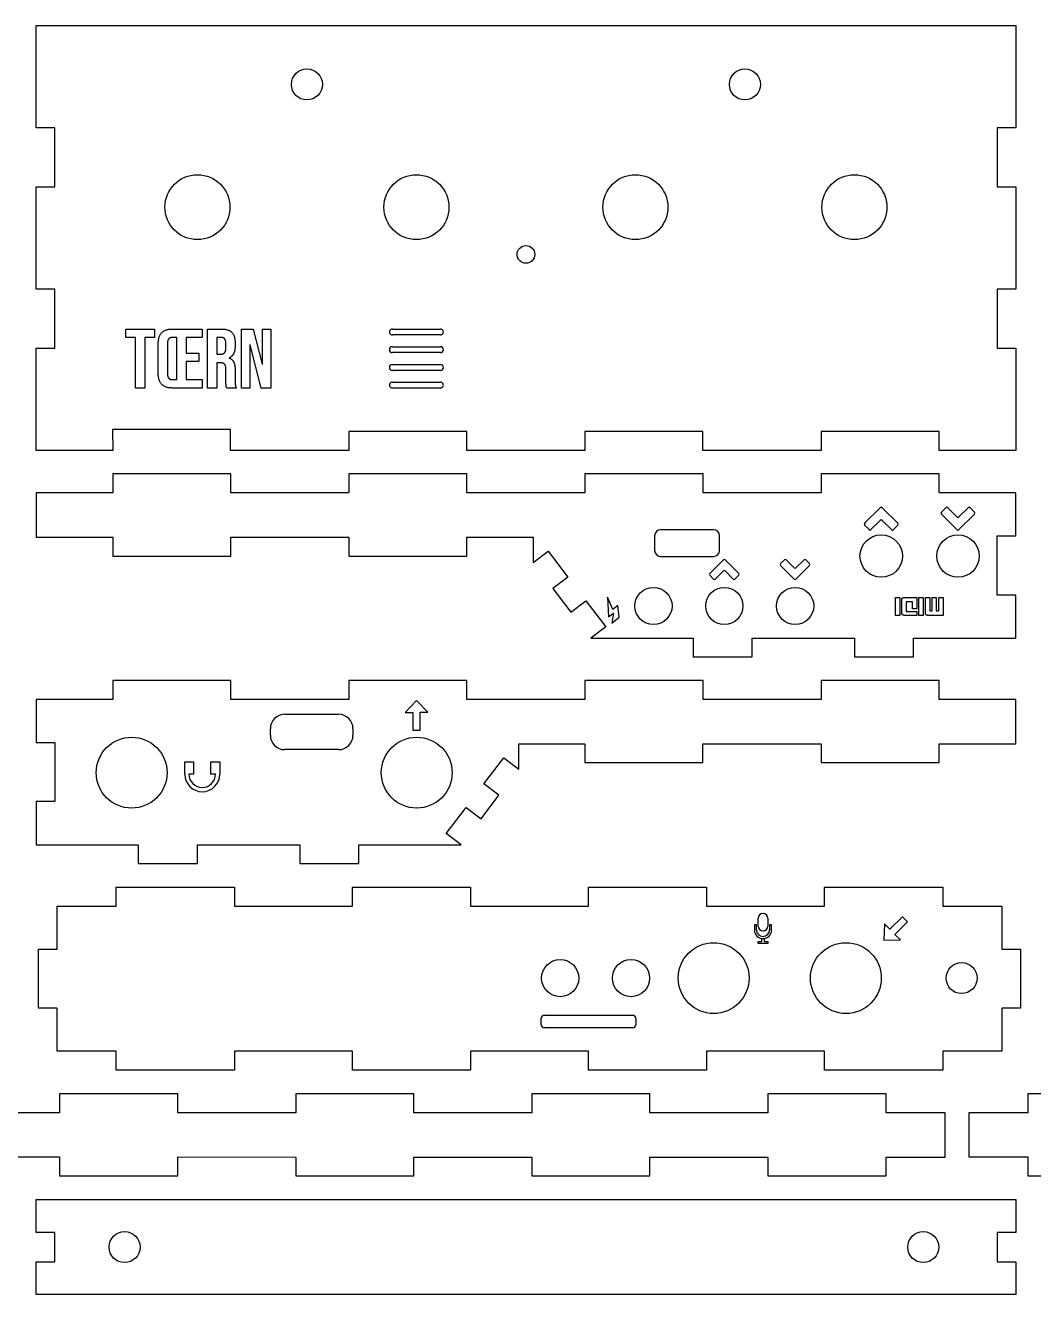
# Model space of a CAD drawing. Header units: millimetres. Extents: x 4 to 682, y 4 to 477.
# Drawn here: x 172.2 to 343, y 4 to 219 of the extents above; entities that cross this region are included whole.
import ezdxf

# ---------------------------------------------------------------- set-up
doc = ezdxf.new("R2010")
doc.units = ezdxf.units.MM
doc.layers.add('GRAVUR', color=3, linetype='Continuous')
doc.layers.add('SCHNITT', color=7, linetype='Continuous')

msp = doc.modelspace()

# ---------------------------------------------------------------- linework, layer by layer
at = {"layer": 'GRAVUR'}
for p, q in [((189.21, 166.15), (189.21, 167.58)), ((189.21, 167.58), (194.07, 167.58)), ((190.86, 166.15), (189.21, 166.15)), ((190.86, 157.58), (190.86, 166.15)), ((194.07, 166.15), (192.43, 166.15)), ((192.43, 166.15), (192.43, 157.58)), ((194.07, 167.58), (194.07, 166.15)), ((197.06, 167.58), (202.17, 167.58)), ((197.88, 166.15), (197.08, 166.15)), ((197.88, 159.01), (197.88, 166.15)), ((202.17, 166.15), (199.46, 166.15)), ((199.46, 166.15), (199.46, 163.51)), ((202.17, 167.58), (202.17, 166.15)), ((203.07, 167.58), (205.4, 167.58)), ((203.07, 157.58), (203.07, 167.58)), ((205.36, 166.15), (204.64, 166.15)), ((204.64, 166.15), (204.64, 163.3)), ((208.83, 167.58), (210.8, 167.58)), ((208.83, 157.58), (208.83, 167.58)), ((210.8, 167.58), (212.33, 161.6)), ((212.36, 161.6), (212.36, 167.58)), ((212.36, 167.58), (213.76, 167.58)), ((213.76, 167.58), (213.76, 157.58)), ((194.71, 160.05), (194.71, 165.11)), ((196.28, 165.18), (196.28, 159.98)), ((199.46, 163.51), (201.61, 163.51)), ((201.61, 163.51), (201.61, 162.08)), ((206.16, 164.35), (206.16, 165.13)), ((207.73, 165.28), (207.73, 164.67)), ((210.26, 164.88), (210.23, 164.88)), ((210.23, 164.88), (210.23, 157.58)), ((212.14, 157.58), (210.26, 164.88)), ((201.61, 162.08), (199.46, 162.08)), ((199.46, 162.08), (199.46, 159.01)), ((204.64, 163.3), (205.21, 163.3)), ((205.18, 161.87), (204.64, 161.87)), ((204.64, 161.87), (204.64, 157.58)), ((206.7, 162.7), (206.7, 162.67)), ((212.33, 161.6), (212.36, 161.6)), ((206.17, 158.81), (206.17, 160.64)), ((207.74, 160.55), (207.74, 158.8)), ((192.43, 157.58), (190.86, 157.58)), ((202.17, 157.58), (197.06, 157.58)), ((197.08, 159.01), (197.88, 159.01)), ((199.46, 159.01), (202.17, 159.01)), ((202.17, 159.01), (202.17, 157.58)), ((204.64, 157.58), (203.07, 157.58)), ((207.91, 157.58), (206.31, 157.58)), ((210.23, 157.58), (208.83, 157.58)), ((213.76, 157.58), (212.14, 157.58)), ((317.02, 137.31), (314.38, 134.67)), ((320, 134.67), (317.36, 137.31)), ((327.38, 136.57), (328.12, 137.31)), ((330.02, 133.59), (327.38, 136.24)), ((328.45, 137.31), (330.02, 135.74)), ((330.36, 135.74), (331.93, 137.31)), ((333, 136.24), (330.36, 133.59)), ((332.26, 137.31), (333, 136.57)), ((314.38, 134.33), (315.12, 133.59)), ((315.45, 133.59), (317.02, 135.16)), ((317.36, 135.16), (318.93, 133.59)), ((319.26, 133.59), (320, 134.33)), ((290.45, 128.47), (288.14, 126.16)), ((293.06, 126.16), (290.74, 128.47)), ((300.14, 127.83), (300.78, 128.47)), ((302.45, 125.22), (300.14, 127.54)), ((301.08, 128.47), (302.45, 127.1)), ((302.74, 127.1), (304.12, 128.47)), ((305.06, 127.54), (302.74, 125.22)), ((304.41, 128.47), (305.06, 127.83)), ((288.14, 125.87), (288.78, 125.22)), ((289.08, 125.22), (290.45, 126.6)), ((290.74, 126.6), (292.12, 125.22)), ((292.41, 125.22), (293.06, 125.87)), ((270.81, 122.15), (271, 118.81)), ((271.71, 120.07), (270.81, 122.15)), ((272.56, 120.75), (271.71, 120.07)), ((272.81, 118.75), (272.56, 120.75)), ((319.59, 119.07), (319.59, 122.09)), ((319.59, 122.09), (320.34, 122.09)), ((320.34, 122.09), (320.34, 119.07)), ((320.68, 121.76), (320.69, 121.81)), ((320.68, 121.71), (320.68, 121.76)), ((320.68, 119.49), (320.68, 121.71)), ((320.69, 121.85), (320.7, 121.89)), ((320.69, 121.81), (320.69, 121.85)), ((320.7, 121.89), (320.72, 121.92)), ((320.72, 121.92), (320.73, 121.96)), ((320.73, 121.96), (320.75, 121.98)), ((320.75, 121.98), (320.77, 122.01)), ((320.77, 122.01), (320.8, 122.03)), ((320.8, 122.03), (320.82, 122.04)), ((320.82, 122.04), (320.85, 122.06)), ((320.85, 122.06), (320.89, 122.07)), ((320.89, 122.07), (320.92, 122.08)), ((320.92, 122.08), (320.96, 122.08)), ((320.96, 122.08), (321.01, 122.09)), ((321.01, 122.09), (321.05, 122.09)), ((321.05, 122.09), (323.22, 122.09)), ((322.47, 121.35), (321.42, 121.35)), ((321.42, 121.35), (321.42, 119.75)), ((322.47, 120.17), (322.47, 121.35)), ((323.22, 122.09), (323.22, 120.17)), ((323.57, 119.07), (323.57, 122.09)), ((323.57, 122.09), (324.3, 122.09)), ((324.3, 122.09), (324.3, 119.07)), ((324.67, 119.49), (324.67, 122.09)), ((324.67, 122.09), (325.4, 122.09)), ((325.4, 122.09), (325.4, 119.83)), ((325.83, 119.83), (325.83, 122.09)), ((325.83, 122.09), (326.5, 122.09)), ((326.5, 122.09), (326.5, 119.83)), ((326.92, 119.83), (326.92, 122.09)), ((326.92, 122.09), (327.66, 122.09)), ((327.66, 122.09), (327.66, 119.07)), ((271, 118.81), (271.81, 119.45)), ((271.81, 119.45), (271.55, 117.76)), ((271.55, 117.76), (272.81, 118.75)), ((320.34, 119.07), (319.59, 119.07)), ((320.68, 119.45), (320.68, 119.49)), ((320.69, 119.41), (320.68, 119.45)), ((320.69, 119.37), (320.69, 119.41)), ((320.7, 119.33), (320.69, 119.37)), ((320.72, 119.3), (320.7, 119.33)), ((320.73, 119.26), (320.72, 119.3)), ((320.75, 119.23), (320.73, 119.26)), ((320.77, 119.2), (320.75, 119.23)), ((320.8, 119.17), (320.77, 119.2)), ((320.82, 119.15), (320.8, 119.17)), ((320.85, 119.13), (320.82, 119.15)), ((320.88, 119.11), (320.85, 119.13)), ((320.92, 119.09), (320.88, 119.11)), ((320.95, 119.08), (320.92, 119.09)), ((320.99, 119.08), (320.95, 119.08)), ((321.03, 119.07), (320.99, 119.08)), ((323.22, 119.07), (321.03, 119.07)), ((321.42, 119.75), (323.22, 119.75)), ((323.22, 120.17), (322.47, 120.17)), ((323.22, 119.75), (323.22, 119.07)), ((324.3, 119.07), (323.57, 119.07)), ((324.67, 119.45), (324.67, 119.49)), ((324.67, 119.41), (324.67, 119.45)), ((324.68, 119.37), (324.67, 119.41)), ((324.69, 119.33), (324.68, 119.37)), ((324.7, 119.3), (324.69, 119.33)), ((324.72, 119.26), (324.7, 119.3)), ((324.74, 119.23), (324.72, 119.26)), ((324.76, 119.2), (324.74, 119.23)), ((324.78, 119.17), (324.76, 119.2)), ((324.81, 119.15), (324.78, 119.17)), ((324.84, 119.13), (324.81, 119.15)), ((324.87, 119.11), (324.84, 119.13)), ((324.9, 119.09), (324.87, 119.11)), ((324.94, 119.08), (324.9, 119.09)), ((324.98, 119.08), (324.94, 119.08)), ((325.02, 119.07), (324.98, 119.08)), ((327.66, 119.07), (325.02, 119.07)), ((325.4, 119.83), (325.83, 119.83)), ((326.5, 119.83), (326.92, 119.83)), ((238.45, 104.66), (236.54, 102.64)), ((240.37, 102.65), (238.45, 104.66)), ((236.54, 102.64), (237.85, 102.64)), ((237.85, 102.64), (237.86, 99.62)), ((239.07, 99.62), (239.06, 102.65)), ((239.06, 102.65), (240.37, 102.65)), ((237.86, 99.62), (239.07, 99.62)), ((199.2, 92.16), (199.2, 94.24)), ((199.2, 94.24), (200.68, 94.24)), ((200.68, 94.24), (200.68, 92.16)), ((203.64, 92.16), (203.64, 94.24)), ((203.64, 94.24), (205.13, 94.24)), ((205.13, 94.24), (205.13, 92.16)), ((200.68, 92.16), (199.91, 92.16)), ((204.41, 92.16), (203.64, 92.16)), ((296.35, 66.43), (296.35, 67.75)), ((297.97, 67.75), (297.97, 66.43)), ((317.73, 66.82), (317.65, 64.04)), ((318.66, 65.89), (317.73, 66.82)), ((320.8, 68.02), (318.66, 65.89)), ((319.51, 65.03), (321.65, 67.16)), ((321.65, 67.16), (320.8, 68.02)), ((295.7, 66.64), (295.7, 65.78)), ((296.05, 66.64), (295.7, 66.64)), ((296.05, 65.78), (296.05, 66.64)), ((298.62, 66.64), (298.27, 66.64)), ((298.27, 66.64), (298.27, 65.78)), ((298.62, 65.78), (298.62, 66.64)), ((320.43, 64.1), (319.51, 65.03)), ((296.35, 63.51), (296.35, 63.81)), ((296.35, 63.81), (296.98, 63.81)), ((297.97, 63.51), (296.35, 63.51)), ((296.98, 64.32), (297.34, 64.32)), ((296.98, 63.81), (296.98, 64.32)), ((297.34, 64.32), (297.34, 63.81)), ((297.34, 63.81), (297.97, 63.81)), ((297.97, 63.81), (297.97, 63.51)), ((317.65, 64.04), (320.43, 64.1))]:
    msp.add_line(p, q, dxfattribs=at)
for points in [[(194.71, 165.11), (194.72, 165.26), (194.72, 165.41), (194.73, 165.55), (194.75, 165.68), (194.77, 165.81), (194.8, 165.94), (194.83, 166.06), (194.86, 166.18), (194.9, 166.29), (194.94, 166.4), (194.99, 166.5), (195.04, 166.6), (195.1, 166.7), (195.16, 166.79), (195.23, 166.87), (195.3, 166.95)], [(195.3, 166.95), (195.37, 167.03), (195.45, 167.1), (195.54, 167.17), (195.63, 167.23), (195.72, 167.29), (195.82, 167.34), (195.92, 167.38), (196.03, 167.43), (196.14, 167.46), (196.26, 167.49), (196.38, 167.52), (196.51, 167.54), (196.64, 167.56), (196.77, 167.57), (196.91, 167.58), (197.06, 167.58)], [(196.48, 165.93), (196.46, 165.9), (196.44, 165.86), (196.42, 165.83), (196.4, 165.79), (196.38, 165.75), (196.36, 165.71), (196.35, 165.67), (196.33, 165.63), (196.32, 165.58), (196.31, 165.53), (196.3, 165.48), (196.3, 165.42), (196.29, 165.37), (196.29, 165.31), (196.29, 165.25), (196.28, 165.18)], [(197.08, 166.15), (197.04, 166.15), (196.99, 166.15), (196.95, 166.15), (196.9, 166.14), (196.86, 166.13), (196.82, 166.12), (196.78, 166.11), (196.74, 166.1), (196.7, 166.08), (196.67, 166.06), (196.64, 166.05), (196.6, 166.03), (196.57, 166), (196.54, 165.98), (196.51, 165.95), (196.48, 165.93)], [(205.96, 165.91), (205.93, 165.94), (205.91, 165.97), (205.88, 165.99), (205.85, 166.02), (205.82, 166.04), (205.78, 166.06), (205.75, 166.08), (205.71, 166.09), (205.67, 166.11), (205.63, 166.12), (205.59, 166.13), (205.55, 166.14), (205.5, 166.15), (205.46, 166.15), (205.41, 166.15), (205.36, 166.15)], [(205.4, 167.58), (205.55, 167.58), (205.69, 167.57), (205.83, 167.56), (205.96, 167.55), (206.09, 167.53), (206.22, 167.5), (206.34, 167.47), (206.45, 167.44), (206.56, 167.4), (206.66, 167.36), (206.76, 167.31), (206.85, 167.26), (206.94, 167.21), (207.02, 167.15), (207.1, 167.08), (207.17, 167.01)], [(206.16, 165.13), (206.16, 165.19), (206.15, 165.26), (206.15, 165.32), (206.14, 165.38), (206.14, 165.44), (206.13, 165.49), (206.12, 165.54), (206.11, 165.59), (206.09, 165.64), (206.08, 165.69), (206.06, 165.73), (206.04, 165.77), (206.02, 165.81), (206, 165.85), (205.98, 165.88), (205.96, 165.91)], [(207.17, 167.01), (207.24, 166.94), (207.3, 166.86), (207.36, 166.78), (207.41, 166.69), (207.46, 166.6), (207.51, 166.51), (207.55, 166.41), (207.59, 166.3), (207.62, 166.19), (207.65, 166.07), (207.67, 165.95), (207.69, 165.83), (207.71, 165.7), (207.72, 165.57), (207.73, 165.43), (207.73, 165.28)], [(205.21, 163.3), (205.27, 163.3), (205.33, 163.3), (205.38, 163.31), (205.43, 163.31), (205.48, 163.32), (205.53, 163.33), (205.58, 163.34), (205.62, 163.36), (205.67, 163.37), (205.71, 163.39), (205.75, 163.41), (205.78, 163.43), (205.82, 163.46), (205.85, 163.48), (205.88, 163.51), (205.91, 163.54)], [(205.91, 163.54), (205.94, 163.57), (205.97, 163.61), (206, 163.64), (206.02, 163.68), (206.04, 163.72), (206.06, 163.77), (206.08, 163.82), (206.1, 163.86), (206.11, 163.92), (206.12, 163.97), (206.13, 164.03), (206.14, 164.09), (206.15, 164.15), (206.15, 164.22), (206.15, 164.28), (206.16, 164.35)], [(207.73, 164.67), (207.73, 164.57), (207.72, 164.48), (207.72, 164.39), (207.71, 164.3), (207.7, 164.21), (207.69, 164.12), (207.68, 164.04), (207.66, 163.96), (207.65, 163.88), (207.63, 163.81), (207.61, 163.73), (207.58, 163.66), (207.56, 163.59), (207.53, 163.52), (207.5, 163.46), (207.47, 163.4), (207.44, 163.34), (207.4, 163.28), (207.36, 163.22), (207.33, 163.17), (207.28, 163.12), (207.24, 163.07), (207.2, 163.02), (207.15, 162.98), (207.1, 162.93), (207.05, 162.89), (207, 162.85), (206.94, 162.82), (206.88, 162.78), (206.82, 162.75), (206.76, 162.72), (206.7, 162.7)], [(205.94, 161.6), (205.91, 161.63), (205.88, 161.66), (205.85, 161.69), (205.81, 161.72), (205.78, 161.74), (205.73, 161.76), (205.69, 161.78), (205.65, 161.8), (205.6, 161.82), (205.55, 161.83), (205.49, 161.84), (205.44, 161.85), (205.38, 161.86), (205.32, 161.86), (205.25, 161.87), (205.18, 161.87)], [(206.17, 160.64), (206.17, 160.72), (206.17, 160.8), (206.16, 160.88), (206.16, 160.96), (206.15, 161.03), (206.14, 161.1), (206.13, 161.16), (206.11, 161.22), (206.1, 161.28), (206.08, 161.34), (206.06, 161.39), (206.04, 161.44), (206.02, 161.48), (206, 161.52), (205.97, 161.56), (205.94, 161.6)], [(206.7, 162.67), (206.77, 162.65), (206.84, 162.62), (206.9, 162.59), (206.96, 162.56), (207.02, 162.53), (207.08, 162.49), (207.13, 162.45), (207.18, 162.41), (207.23, 162.36), (207.28, 162.31), (207.32, 162.26), (207.36, 162.21), (207.4, 162.15), (207.44, 162.09), (207.47, 162.03), (207.5, 161.97)], [(207.5, 161.97), (207.53, 161.9), (207.56, 161.83), (207.58, 161.76), (207.61, 161.68), (207.63, 161.6), (207.65, 161.52), (207.66, 161.44), (207.68, 161.35), (207.7, 161.26), (207.71, 161.17), (207.72, 161.07), (207.73, 160.97), (207.73, 160.87), (207.74, 160.77), (207.74, 160.66), (207.74, 160.55)], [(195.3, 158.21), (195.23, 158.29), (195.16, 158.38), (195.1, 158.47), (195.04, 158.56), (194.99, 158.66), (194.94, 158.76), (194.9, 158.87), (194.86, 158.99), (194.83, 159.1), (194.8, 159.23), (194.77, 159.35), (194.75, 159.48), (194.73, 159.62), (194.72, 159.76), (194.72, 159.9), (194.71, 160.05)], [(196.28, 159.98), (196.29, 159.92), (196.29, 159.86), (196.29, 159.8), (196.3, 159.74), (196.3, 159.69), (196.31, 159.64), (196.32, 159.59), (196.33, 159.54), (196.35, 159.49), (196.36, 159.45), (196.38, 159.41), (196.4, 159.37), (196.42, 159.34), (196.44, 159.3), (196.46, 159.27), (196.48, 159.24)], [(196.48, 159.24), (196.51, 159.21), (196.54, 159.19), (196.57, 159.16), (196.6, 159.14), (196.64, 159.12), (196.67, 159.1), (196.7, 159.08), (196.74, 159.07), (196.78, 159.05), (196.82, 159.04), (196.86, 159.03), (196.9, 159.03), (196.95, 159.02), (196.99, 159.01), (197.04, 159.01), (197.08, 159.01)], [(197.06, 157.58), (196.91, 157.59), (196.77, 157.59), (196.64, 157.6), (196.51, 157.62), (196.38, 157.64), (196.26, 157.67), (196.14, 157.7), (196.03, 157.74), (195.92, 157.78), (195.82, 157.83), (195.72, 157.88), (195.63, 157.94), (195.54, 158), (195.45, 158.06), (195.37, 158.14), (195.3, 158.21)], [(206.2, 158.04), (206.2, 158.07), (206.19, 158.1), (206.19, 158.13), (206.19, 158.17), (206.18, 158.21), (206.18, 158.25), (206.18, 158.29), (206.18, 158.34), (206.18, 158.39), (206.17, 158.44), (206.17, 158.5), (206.17, 158.55), (206.17, 158.61), (206.17, 158.68), (206.17, 158.74), (206.17, 158.81)], [(206.31, 157.58), (206.27, 157.7), (206.24, 157.82), (206.22, 157.93), (206.2, 158.04)], [(207.74, 158.8), (207.74, 158.69), (207.74, 158.59), (207.75, 158.5), (207.75, 158.41), (207.75, 158.32), (207.76, 158.24), (207.76, 158.17), (207.77, 158.1)], [(207.77, 158.1), (207.78, 158.03), (207.79, 157.97), (207.8, 157.9), (207.82, 157.84), (207.84, 157.78), (207.86, 157.71), (207.89, 157.65), (207.91, 157.58)]]:
    msp.add_lwpolyline(points, dxfattribs=at)
for centre, radius, start, end in [((317.19, 137.14), 0.238, 45, 135), ((327.55, 136.4), 0.238, 135, 225), ((328.28, 137.14), 0.238, 45, 135), ((330.19, 135.91), 0.238, 225, 315), ((332.1, 137.14), 0.238, 45, 135), ((332.83, 136.4), 0.238, 315, 45), ((314.55, 134.5), 0.238, 135, 225), ((315.28, 133.76), 0.238, 225, 315), ((317.19, 134.99), 0.238, 45, 135), ((319.1, 133.76), 0.238, 225, 315), ((319.83, 134.5), 0.238, 315, 45), ((330.19, 133.76), 0.238, 225, 315), ((290.6, 128.33), 0.209, 45, 135), ((300.29, 127.68), 0.209, 135, 225), ((300.93, 128.33), 0.209, 45, 135), ((302.6, 127.25), 0.209, 225, 315), ((304.26, 128.33), 0.209, 45, 135), ((304.91, 127.68), 0.209, 315, 45), ((288.29, 126.02), 0.209, 135, 225), ((288.93, 125.37), 0.209, 225, 315), ((290.6, 126.45), 0.209, 45, 135), ((292.26, 125.37), 0.209, 225, 315), ((292.91, 126.02), 0.209, 315, 45), ((302.6, 125.37), 0.209, 225, 315), ((202.16, 92.16), 2.96, 180, 0), ((202.16, 92.16), 2.25, 180, 0), ((297.16, 67.75), 0.806, 0, 180), ((297.16, 65.78), 1.46, 180, 0), ((297.16, 65.78), 1.11, 180, 0), ((297.16, 66.43), 0.806, 180, 0)]:
    msp.add_arc(centre, radius, start, end, dxfattribs=at)
at = {"layer": 'SCHNITT'}
for p, q in [((174, 219.02), (340, 219.02)), ((174, 201.69), (174, 219.02)), ((340, 219.02), (340, 201.69)), ((177.2, 201.69), (174, 201.69)), ((177.2, 191.69), (177.2, 201.69)), ((336.8, 201.69), (336.8, 191.69)), ((340, 201.69), (336.8, 201.69)), ((174, 191.69), (177.2, 191.69)), ((174, 174.35), (174, 191.69)), ((336.8, 191.69), (340, 191.69)), ((340, 191.69), (340, 174.35)), ((177.2, 174.35), (174, 174.35)), ((177.2, 164.35), (177.2, 174.35)), ((336.8, 174.35), (336.8, 164.35)), ((340, 174.35), (336.8, 174.35)), ((234.37, 167.58), (242.52, 167.58)), ((242.52, 166.58), (234.37, 166.58)), ((174, 147.02), (174, 164.35)), ((174, 164.35), (177.2, 164.35)), ((234.37, 164.58), (242.52, 164.58)), ((242.52, 163.58), (234.37, 163.58)), ((336.8, 164.35), (340, 164.35)), ((340, 164.35), (340, 147.02)), ((234.37, 161.58), (242.52, 161.58)), ((242.52, 160.58), (234.37, 160.58)), ((234.37, 158.58), (242.52, 158.58)), ((242.52, 157.58), (234.37, 157.58)), ((206.97, 150.56), (186.97, 150.56)), ((186.97, 150.56), (187.01, 147.02)), ((206.97, 147.02), (206.97, 150.56)), ((226.99, 150.22), (226.97, 147.02)), ((246.99, 150.22), (226.99, 150.22)), ((246.99, 147.02), (246.99, 150.22)), ((266.99, 150.22), (266.99, 147.02)), ((286.99, 150.22), (266.99, 150.22)), ((286.99, 147.02), (286.99, 150.22)), ((306.99, 150.22), (306.99, 147.02)), ((326.99, 150.22), (306.99, 150.22)), ((326.99, 147.02), (326.99, 150.22)), ((187.01, 147.02), (174, 147.02)), ((226.97, 147.02), (206.97, 147.02)), ((266.99, 147.02), (246.99, 147.02)), ((306.99, 147.02), (286.99, 147.02)), ((340, 147.02), (326.99, 147.02)), ((207, 143.02), (187, 143.02)), ((187, 143.02), (187, 139.82)), ((207, 139.82), (207, 143.02)), ((247, 143.02), (227, 143.02)), ((227, 143.02), (227, 139.82)), ((247, 139.82), (247, 143.02)), ((287, 143.02), (267, 143.02)), ((267, 143.02), (267, 139.82)), ((287, 139.82), (287, 143.02)), ((327, 143.02), (307, 143.02)), ((307, 143.02), (307, 139.82)), ((327, 139.82), (327, 143.02)), ((187, 139.82), (174, 139.82)), ((174, 139.82), (174, 132.32)), ((227, 139.82), (207, 139.82)), ((267, 139.82), (247, 139.82)), ((307, 139.82), (287, 139.82)), ((340, 139.82), (327, 139.82)), ((340, 132.52), (340, 139.82)), ((288.8, 133.57), (279.8, 133.57)), ((174, 132.32), (187.01, 132.32)), ((187.01, 132.32), (187.01, 129.12)), ((207.01, 129.12), (207.01, 132.32)), ((207.01, 132.32), (227.01, 132.32)), ((227.01, 132.32), (227.01, 129.12)), ((247.01, 129.12), (247.01, 132.32)), ((247.01, 132.32), (258.2, 132.32)), ((258.2, 132.32), (258.2, 128.04)), ((278.8, 132.57), (278.8, 130.07)), ((289.8, 130.07), (289.8, 132.57)), ((336.8, 122.52), (336.8, 132.52)), ((336.8, 132.52), (340, 132.52)), ((187.01, 129.12), (207.01, 129.12)), ((227.01, 129.12), (247.01, 129.12)), ((258.2, 128.04), (260.75, 129.97)), ((260.75, 129.97), (264.12, 125.54)), ((279.8, 129.07), (288.8, 129.07)), ((264.12, 125.54), (261.57, 123.61)), ((261.57, 123.61), (264.6, 119.62)), ((264.6, 119.62), (267.15, 121.56)), ((267.15, 121.56), (270.51, 117.13)), ((340, 122.52), (336.8, 122.52)), ((340, 115.22), (340, 122.52)), ((270.51, 117.13), (268, 115.22)), ((268, 115.22), (285.33, 115.22)), ((285.33, 115.22), (285.33, 112.02)), ((295.33, 112.02), (295.33, 115.22)), ((295.33, 115.22), (312.67, 115.22)), ((312.67, 115.22), (312.67, 112.02)), ((322.67, 112.02), (322.67, 115.22)), ((322.67, 115.22), (340, 115.22)), ((285.33, 112.02), (295.33, 112.02)), ((312.67, 112.02), (322.67, 112.02)), ((207, 108.02), (187, 108.02)), ((187, 108.02), (187, 104.82)), ((207, 104.82), (207, 108.02)), ((247, 108.02), (227, 108.02)), ((227, 108.02), (227, 104.82)), ((247, 104.82), (247, 108.02)), ((287, 108.02), (267, 108.02)), ((267, 108.02), (267, 104.82)), ((287, 104.82), (287, 108.02)), ((327, 108.02), (307, 108.02)), ((307, 108.02), (307, 104.82)), ((327, 104.82), (327, 108.02)), ((187, 104.82), (174, 104.82)), ((174, 104.82), (174, 97.52)), ((227, 104.82), (207, 104.82)), ((267, 104.82), (247, 104.82)), ((307, 104.82), (287, 104.82)), ((340, 104.82), (327, 104.82)), ((340, 97.32), (340, 104.82)), ((216.15, 102.32), (225.25, 102.32)), ((213.7, 98.77), (213.7, 99.87)), ((227.7, 99.87), (227.7, 98.77)), ((174, 97.52), (177.2, 97.52)), ((177.2, 97.52), (177.2, 87.52)), ((255.8, 93.02), (255.8, 97.32)), ((255.8, 97.32), (266.99, 97.32)), ((266.99, 97.32), (266.99, 94.12)), ((286.99, 94.12), (286.99, 97.32)), ((286.99, 97.32), (306.99, 97.32)), ((306.99, 97.32), (306.99, 94.12)), ((326.99, 94.12), (326.99, 97.32)), ((326.99, 97.32), (340, 97.32)), ((225.25, 96.32), (216.15, 96.32)), ((249.88, 90.54), (253.24, 94.96)), ((253.24, 94.96), (255.8, 93.02)), ((266.99, 94.12), (286.99, 94.12)), ((306.99, 94.12), (326.99, 94.12)), ((252.43, 88.61), (249.88, 90.54)), ((249.4, 84.62), (252.43, 88.61)), ((177.2, 87.52), (174, 87.52)), ((174, 87.52), (174, 80.22)), ((243.49, 82.13), (246.85, 86.55)), ((246.85, 86.55), (249.4, 84.62)), ((246, 80.22), (243.49, 82.13)), ((174, 80.22), (191.33, 80.22)), ((191.33, 80.22), (191.33, 77.02)), ((201.33, 77.02), (201.33, 80.22)), ((201.33, 80.22), (218.67, 80.22)), ((218.67, 80.22), (218.67, 77.02)), ((228.67, 77.02), (228.67, 80.22)), ((228.67, 80.22), (246, 80.22)), ((191.33, 77.02), (201.33, 77.02)), ((218.67, 77.02), (228.67, 77.02)), ((187.6, 73.02), (207.6, 73.02)), ((187.6, 69.82), (187.6, 73.02)), ((207.6, 73.02), (207.6, 69.82)), ((227.6, 73.02), (247.6, 73.02)), ((227.6, 69.82), (227.6, 73.02)), ((247.6, 73.02), (247.6, 69.82)), ((267.6, 73.02), (287.6, 73.02)), ((267.6, 69.82), (267.6, 73.02)), ((287.6, 73.02), (287.6, 69.82)), ((307.6, 73.02), (327.6, 73.02)), ((307.6, 69.82), (307.6, 73.02)), ((327.6, 73.02), (327.6, 69.82)), ((177.6, 62.52), (177.6, 69.82)), ((177.6, 69.82), (187.6, 69.82)), ((207.6, 69.82), (227.6, 69.82)), ((247.6, 69.82), (267.6, 69.82)), ((287.6, 69.82), (307.6, 69.82)), ((327.6, 69.82), (337.6, 69.82)), ((337.6, 69.82), (337.6, 62.52)), ((174.4, 62.52), (177.6, 62.52)), ((174.4, 52.52), (174.4, 62.52)), ((337.6, 62.52), (340.8, 62.52)), ((340.8, 62.52), (340.8, 52.52)), ((177.6, 52.52), (174.4, 52.52)), ((177.6, 45.22), (177.6, 52.52)), ((337.6, 52.52), (337.6, 45.22)), ((340.8, 52.52), (337.6, 52.52)), ((259.6, 49.72), (259.6, 50.82)), ((260.1, 51.32), (275.1, 51.32)), ((275.6, 50.82), (275.6, 49.72)), ((275.6, 50.32), (275.6, 50.22)), ((275.1, 49.22), (260.1, 49.22)), ((187.6, 45.22), (177.6, 45.22)), ((187.6, 42.02), (187.6, 45.22)), ((227.6, 45.22), (207.6, 45.22)), ((207.6, 45.22), (207.6, 42.02)), ((227.6, 42.02), (227.6, 45.22)), ((267.6, 45.22), (247.6, 45.22)), ((247.6, 45.22), (247.6, 42.02)), ((267.6, 42.02), (267.6, 45.22)), ((287.6, 45.22), (287.6, 42.02)), ((307.6, 45.22), (287.6, 45.22)), ((307.6, 42.02), (307.6, 45.22)), ((327.6, 45.22), (327.6, 42.02)), ((337.6, 45.22), (327.6, 45.22)), ((207.6, 42.02), (187.6, 42.02)), ((247.6, 42.02), (227.6, 42.02)), ((287.6, 42.02), (267.6, 42.02)), ((327.6, 42.02), (307.6, 42.02)), ((198, 38.02), (178, 38.02)), ((178, 38.02), (178, 34.82)), ((198, 34.82), (198, 38.02)), ((218, 38.01), (218, 34.81)), ((238, 38.01), (218, 38.01)), ((238, 34.81), (238, 38.01)), ((278, 38.01), (258, 38.01)), ((258, 38.01), (258, 34.81)), ((278, 34.81), (278, 38.01)), ((298, 38), (298, 34.8)), ((318, 38), (298, 38)), ((318, 34.8), (318, 38)), ((362, 38.02), (342, 38.02)), ((342, 38.02), (342, 34.82)), ((178, 34.82), (168, 34.82)), ((218, 34.81), (198, 34.82)), ((258, 34.81), (238, 34.81)), ((298, 34.8), (278, 34.81)), ((328, 34.8), (318, 34.8)), ((328, 27.3), (328, 34.8)), ((342, 34.82), (332, 34.82)), ((332, 34.82), (332, 27.32)), ((168, 27.32), (178, 27.32)), ((178, 27.32), (178, 24.12)), ((198, 27.32), (218, 27.31)), ((198, 24.12), (198, 27.32)), ((218, 27.31), (218, 24.11)), ((238, 27.31), (258, 27.31)), ((238, 24.11), (238, 27.31)), ((258, 27.31), (258, 24.11)), ((278, 24.11), (278, 27.31)), ((278, 27.31), (298, 27.3)), ((298, 27.3), (298, 24.1)), ((318, 27.3), (328, 27.3)), ((318, 24.1), (318, 27.3)), ((332, 27.32), (342, 27.32)), ((342, 27.32), (342, 24.12)), ((178, 24.12), (198, 24.12)), ((218, 24.11), (238, 24.11)), ((258, 24.11), (278, 24.11)), ((298, 24.1), (318, 24.1)), ((342, 24.12), (362, 24.12)), ((174, 20.1), (340, 20.1)), ((174, 14.55), (174, 20.1)), ((340, 20.1), (340, 14.55)), ((177.2, 14.55), (174, 14.55)), ((177.2, 9.55), (177.2, 14.55)), ((340, 14.55), (336.8, 14.55)), ((336.8, 14.55), (336.8, 9.55)), ((174, 4), (174, 9.55)), ((174, 9.55), (177.2, 9.55)), ((336.8, 9.55), (340, 9.55)), ((340, 9.55), (340, 4)), ((340, 4), (174, 4))]:
    msp.add_line(p, q, dxfattribs=at)
for centre, radius in [((219.9, 209.02), 2.63), ((294.1, 209.02), 2.63), ((201.35, 188.22), 5.5), ((238.45, 188.22), 5.5), ((275.55, 188.22), 5.5), ((312.65, 188.22), 5.5), ((257, 180.22), 1.5), ((317.19, 129.12), 3.6), ((330.19, 129.12), 3.6), ((278.6, 120.67), 3.15), ((290.6, 120.67), 3.15), ((302.6, 120.67), 3.15), ((190.2, 92.42), 6), ((238.5, 92.42), 6), ((288.8, 57.62), 6), ((311.2, 57.62), 6), ((262.8, 57.62), 3.15), ((274.8, 57.62), 3.15), ((330.8, 57.62), 2.62), ((189, 12.05), 2.63), ((324.31, 12.05), 2.63)]:
    msp.add_circle(centre, radius, dxfattribs=at)
for centre, radius, start, end in [((234.37, 167.08), 0.5, 90, 210.0039), ((234.37, 167.08), 0.5, 210.0039, 270), ((242.52, 167.08), 0.5, 330.0086, 90), ((242.52, 167.08), 0.5, 270, 330.0086), ((234.37, 164.08), 0.5, 90, 270), ((242.52, 164.08), 0.5, 0.0129, 90), ((242.52, 164.08), 0.5, 270, 0.0129), ((234.37, 161.08), 0.5, 90, 180.0686), ((242.52, 161.08), 0.5, 0.9848, 90), ((234.37, 161.08), 0.5, 180.0686, 270), ((242.52, 161.08), 0.5, 270, 0.9848), ((234.37, 158.08), 0.5, 149.9931, 270), ((234.37, 158.08), 0.5, 90, 149.9931), ((242.52, 158.08), 0.5, 29.9951, 90), ((242.52, 158.08), 0.5, 270, 29.9951), ((279.8, 132.57), 1, 90, 180), ((288.8, 132.57), 1, 0, 90), ((279.8, 130.07), 1, 180, 270), ((288.8, 130.07), 1, 270, 0), ((216.15, 99.87), 2.45, 90, 180), ((225.25, 99.87), 2.45, 0, 90), ((216.15, 98.77), 2.45, 180, 270), ((225.25, 98.77), 2.45, 270, 0), ((260.1, 50.82), 0.5, 90, 180), ((260.1, 49.72), 0.5, 180, 270), ((275.1, 50.82), 0.5, 360, 90), ((275.1, 49.72), 0.5, 270, 0)]:
    msp.add_arc(centre, radius, start, end, dxfattribs=at)

doc.saveas('drawing.dxf')
